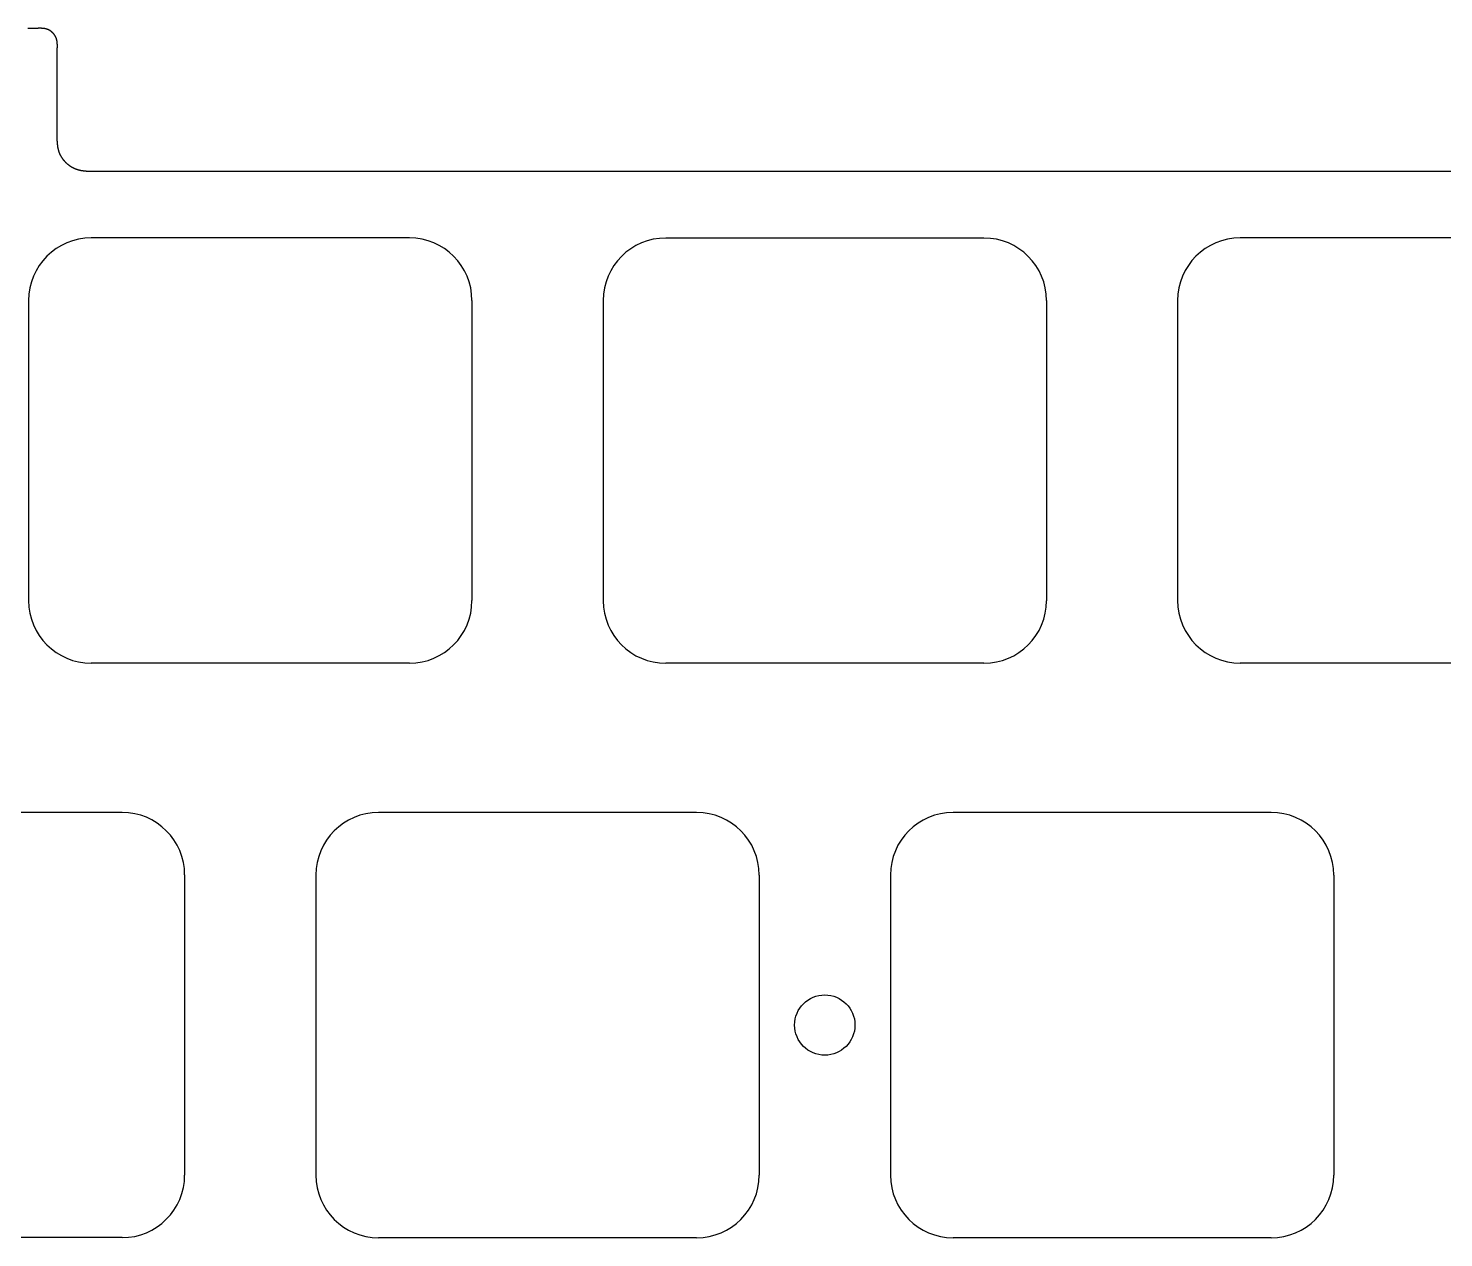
# Model space of a CAD drawing. Header units: millimetres. Extents: x -9 to 276, y -90 to 14.
# Drawn here: x 183.14 to 230.07, y -26.1 to 14 of the extents above; entities that cross this region are included whole.
import ezdxf

# ---------------------------------------------------------------- set-up
doc = ezdxf.new("R2010")
doc.units = ezdxf.units.MM
doc.layers.add('BLACK', color=7, linetype='CONTINUOUS')

msp = doc.modelspace()

# ---------------------------------------------------------------- linework, layer by layer
at = {"layer": 'BLACK', "linetype": 'Continuous'}
for p, q in [((183.158015, 13.993814), (183.131514, 13.994124)), ((183.180294, 13.993553), (183.158015, 13.993814)), ((183.210744, 13.993228), (183.180294, 13.993553)), ((183.235862, 13.993018), (183.210744, 13.993228)), ((183.258074, 13.992899), (183.235862, 13.993018)), ((183.278381, 13.992859), (183.258074, 13.992899)), ((183.297313, 13.992893), (183.278381, 13.992859)), ((183.315189, 13.992998), (183.297313, 13.992893)), ((183.332223, 13.993173), (183.315189, 13.992998)), ((183.348565, 13.993416), (183.332223, 13.993173)), ((183.364323, 13.993725), (183.348565, 13.993416)), ((183.378764, 13.994075), (183.364323, 13.993725)), ((183.393229, 13.994476), (183.378764, 13.994075)), ((183.407711, 13.99491), (183.393229, 13.994476)), ((183.422207, 13.995362), (183.407711, 13.99491)), ((183.43504, 13.995762), (183.422207, 13.995362)), ((183.455894, 13.996383), (183.43504, 13.995762)), ((183.472882, 13.996832), (183.455894, 13.996383)), ((183.487794, 13.997161), (183.472882, 13.996832)), ((183.501344, 13.997391), (183.487794, 13.997161)), ((183.513904, 13.997533), (183.501344, 13.997391)), ((183.525697, 13.997594), (183.513904, 13.997533)), ((183.536871, 13.997577), (183.525697, 13.997594)), ((183.547529, 13.997487), (183.536871, 13.997577)), ((183.557746, 13.997325), (183.547529, 13.997487)), ((183.56758, 13.997094), (183.557746, 13.997325)), ((183.577076, 13.996795), (183.56758, 13.997094)), ((183.58627, 13.996429), (183.577076, 13.996795)), ((183.595193, 13.995996), (183.58627, 13.996429)), ((183.603869, 13.995499), (183.595193, 13.995996)), ((183.612318, 13.994938), (183.603869, 13.995499)), ((183.620559, 13.994313), (183.612318, 13.994938)), ((183.628606, 13.993625), (183.620559, 13.994313)), ((183.636474, 13.992875), (183.628606, 13.993625)), ((183.644173, 13.992063), (183.636474, 13.992875)), ((183.651715, 13.991189), (183.644173, 13.992063)), ((183.659109, 13.990254), (183.651715, 13.991189)), ((183.666362, 13.989257), (183.659109, 13.990254)), ((183.673483, 13.988201), (183.666362, 13.989257)), ((183.680478, 13.987084), (183.673483, 13.988201)), ((183.687353, 13.985907), (183.680478, 13.987084)), ((183.694115, 13.984669), (183.687353, 13.985907)), ((183.700767, 13.983373), (183.694115, 13.984669)), ((183.707316, 13.982016), (183.700767, 13.983373)), ((183.713765, 13.9806), (183.707316, 13.982016)), ((183.720118, 13.979124), (183.713765, 13.9806)), ((183.72638, 13.977589), (183.720118, 13.979124)), ((183.732554, 13.975994), (183.72638, 13.977589)), ((183.738644, 13.97434), (183.732554, 13.975994)), ((183.744651, 13.972627), (183.738644, 13.97434)), ((183.75058, 13.970854), (183.744651, 13.972627)), ((183.756433, 13.969021), (183.75058, 13.970854)), ((183.762213, 13.967128), (183.756433, 13.969021)), ((183.767923, 13.965176), (183.762213, 13.967128)), ((183.773563, 13.963163), (183.767923, 13.965176)), ((183.779138, 13.96109), (183.773563, 13.963163)), ((183.78003, 13.960751), (183.779138, 13.96109)), ((183.782818, 13.959675), (183.78003, 13.960751)), ((183.785601, 13.95858), (183.782818, 13.959675)), ((183.788387, 13.957461), (183.785601, 13.95858)), ((183.791168, 13.956324), (183.788387, 13.957461)), ((183.793952, 13.955163), (183.791168, 13.956324)), ((183.79673, 13.953983), (183.793952, 13.955163)), ((183.799511, 13.95278), (183.79673, 13.953983)), ((183.802285, 13.951559), (183.799511, 13.95278)), ((183.805062, 13.950314), (183.802285, 13.951559)), ((183.807832, 13.94905), (183.805062, 13.950314)), ((183.810604, 13.947763), (183.807832, 13.94905)), ((183.813369, 13.946457), (183.810604, 13.947763)), ((183.816135, 13.945128), (183.813369, 13.946457)), ((183.818895, 13.94378), (183.816135, 13.945128)), ((183.821655, 13.94241), (183.818895, 13.94378)), ((183.824408, 13.941021), (183.821655, 13.94241)), ((183.827162, 13.939609), (183.824408, 13.941021)), ((183.829907, 13.938178), (183.827162, 13.939609)), ((183.832653, 13.936725), (183.829907, 13.938178)), ((183.835391, 13.935253), (183.832653, 13.936725)), ((183.838128, 13.933759), (183.835391, 13.935253)), ((183.840857, 13.932246), (183.838128, 13.933759)), ((183.843585, 13.930711), (183.840857, 13.932246)), ((183.846305, 13.929158), (183.843585, 13.930711)), ((183.849022, 13.927583), (183.846305, 13.929158)), ((183.851731, 13.92599), (183.849022, 13.927583)), ((183.854438, 13.924374), (183.851731, 13.92599)), ((183.857136, 13.922741), (183.854438, 13.924374)), ((183.859831, 13.921086), (183.857136, 13.922741)), ((183.862517, 13.919413), (183.859831, 13.921086)), ((183.865199, 13.917718), (183.862517, 13.919413)), ((183.867872, 13.916006), (183.865199, 13.917718)), ((183.870541, 13.914272), (183.867872, 13.916006)), ((183.873199, 13.912521), (183.870541, 13.914272)), ((183.875854, 13.910749), (183.873199, 13.912521)), ((183.878498, 13.90896), (183.875854, 13.910749)), ((183.881137, 13.90715), (183.878498, 13.90896)), ((183.883766, 13.905323), (183.881137, 13.90715)), ((183.886389, 13.903475), (183.883766, 13.905323)), ((183.889001, 13.90161), (183.886389, 13.903475)), ((183.891607, 13.899726), (183.889001, 13.90161)), ((183.894202, 13.897824), (183.891607, 13.899726)), ((183.89679, 13.895903), (183.894202, 13.897824)), ((183.899367, 13.893965), (183.89679, 13.895903)), ((183.901936, 13.892008), (183.899367, 13.893965)), ((183.904493, 13.890034), (183.901936, 13.892008)), ((183.907043, 13.888041), (183.904493, 13.890034)), ((183.909581, 13.886032), (183.907043, 13.888041)), ((183.912109, 13.884005), (183.909581, 13.886032)), ((183.914626, 13.881961), (183.912109, 13.884005)), ((183.917134, 13.8799), (183.914626, 13.881961)), ((183.919629, 13.877822), (183.917134, 13.8799)), ((183.922114, 13.875727), (183.919629, 13.877822)), ((183.924586, 13.873616), (183.922114, 13.875727)), ((183.927048, 13.871488), (183.924586, 13.873616)), ((183.929497, 13.869345), (183.927048, 13.871488)), ((183.931935, 13.867185), (183.929497, 13.869345)), ((183.93436, 13.865009), (183.931935, 13.867185)), ((183.936773, 13.862818), (183.93436, 13.865009)), ((183.939172, 13.860611), (183.936773, 13.862818)), ((183.941559, 13.858389), (183.939172, 13.860611)), ((183.943933, 13.856152), (183.941559, 13.858389)), ((183.946293, 13.8539), (183.943933, 13.856152)), ((183.94864, 13.851633), (183.946293, 13.8539)), ((183.950973, 13.849352), (183.94864, 13.851633)), ((183.953292, 13.847057), (183.950973, 13.849352)), ((183.957887, 13.842423), (183.953292, 13.847057)), ((183.962425, 13.837735), (183.957887, 13.842423)), ((183.966902, 13.832994), (183.962425, 13.837735)), ((183.971318, 13.828201), (183.966902, 13.832994)), ((183.975672, 13.823358), (183.971318, 13.828201)), ((183.979961, 13.818467), (183.975672, 13.823358)), ((183.984185, 13.81353), (183.979961, 13.818467)), ((183.988341, 13.808548), (183.984185, 13.81353)), ((183.99243, 13.803523), (183.988341, 13.808548)), ((183.996449, 13.798457), (183.99243, 13.803523)), ((184.000398, 13.793352), (183.996449, 13.798457)), ((184.004275, 13.788209), (184.000398, 13.793352)), ((184.008079, 13.78303), (184.004275, 13.788209)), ((184.011809, 13.777816), (184.008079, 13.78303)), ((184.015465, 13.772571), (184.011809, 13.777816)), ((184.019044, 13.767294), (184.015465, 13.772571)), ((184.022547, 13.761989), (184.019044, 13.767294)), ((184.025972, 13.756657), (184.022547, 13.761989)), ((184.029319, 13.751299), (184.025972, 13.756657)), ((184.032587, 13.745917), (184.029319, 13.751299)), ((184.035775, 13.740513), (184.032587, 13.745917)), ((184.038883, 13.735089), (184.035775, 13.740513)), ((184.04191, 13.729646), (184.038883, 13.735089)), ((184.044855, 13.724185), (184.04191, 13.729646)), ((184.047718, 13.718709), (184.044855, 13.724185)), ((184.050499, 13.713218), (184.047718, 13.718709)), ((184.053197, 13.707715), (184.050499, 13.713218)), ((184.055813, 13.702201), (184.053197, 13.707715)), ((184.058344, 13.696677), (184.055813, 13.702201)), ((184.060792, 13.691144), (184.058344, 13.696677)), ((184.063156, 13.685604), (184.060792, 13.691144)), ((184.065436, 13.680059), (184.063156, 13.685604)), ((184.067632, 13.674509), (184.065436, 13.680059)), ((184.069676, 13.669139), (184.067632, 13.674509)), ((184.071649, 13.663749), (184.069676, 13.669139)), ((184.073552, 13.658339), (184.071649, 13.663749)), ((184.075388, 13.652908), (184.073552, 13.658339)), ((184.077156, 13.647459), (184.075388, 13.652908)), ((184.078858, 13.64199), (184.077156, 13.647459)), ((184.080496, 13.636502), (184.078858, 13.64199)), ((184.082069, 13.630996), (184.080496, 13.636502)), ((184.08358, 13.625472), (184.082069, 13.630996)), ((184.08503, 13.61993), (184.08358, 13.625472)), ((184.086419, 13.61437), (184.08503, 13.61993)), ((184.087749, 13.608794), (184.086419, 13.61437)), ((184.089021, 13.6032), (184.087749, 13.608794)), ((184.090235, 13.597591), (184.089021, 13.6032)), ((184.091394, 13.591965), (184.090235, 13.597591)), ((184.092498, 13.586324), (184.091394, 13.591965)), ((184.093548, 13.580668), (184.092498, 13.586324)), ((184.094546, 13.574996), (184.093548, 13.580668)), ((184.095492, 13.56931), (184.094546, 13.574996)), ((184.096388, 13.563609), (184.095492, 13.56931)), ((184.097234, 13.557895), (184.096388, 13.563609)), ((184.098033, 13.552167), (184.097234, 13.557895)), ((184.098785, 13.546426), (184.098033, 13.552167)), ((184.09949, 13.540671), (184.098785, 13.546426)), ((184.099367, 13.131871), (184.099507, 13.15288)), ((184.100151, 13.534905), (184.09949, 13.540671)), ((184.099507, 13.15288), (184.099721, 13.173923)), ((184.099721, 13.173923), (184.099859, 13.184459)), ((184.099859, 13.184459), (184.100017, 13.195004)), ((184.100017, 13.195004), (184.100197, 13.205559)), ((184.100769, 13.529126), (184.100151, 13.534905)), ((184.100197, 13.205559), (184.100401, 13.216125)), ((184.100401, 13.216125), (184.100628, 13.226701)), ((184.100628, 13.226701), (184.100879, 13.237289)), ((184.101344, 13.523335), (184.100769, 13.529126)), ((184.100879, 13.237289), (184.101156, 13.247889)), ((184.101156, 13.247889), (184.101459, 13.258501)), ((184.101877, 13.517533), (184.101344, 13.523335)), ((184.101459, 13.258501), (184.102042, 13.276897)), ((184.102371, 13.511719), (184.101877, 13.517533)), ((184.102042, 13.276897), (184.102975, 13.303904)), ((184.102825, 13.505895), (184.102371, 13.511719)), ((184.103241, 13.50006), (184.102825, 13.505895)), ((184.102975, 13.303904), (184.103805, 13.327853)), ((184.10362, 13.494215), (184.103241, 13.50006)), ((184.103964, 13.48836), (184.10362, 13.494215)), ((184.103805, 13.327853), (184.104198, 13.339828)), ((184.104272, 13.482496), (184.103964, 13.48836)), ((184.104198, 13.339828), (184.104564, 13.3518)), ((184.104548, 13.476623), (184.104272, 13.482496)), ((184.104791, 13.470741), (184.104548, 13.476623)), ((184.104564, 13.3518), (184.104895, 13.363766)), ((184.105002, 13.464851), (184.104791, 13.470741)), ((184.104895, 13.363766), (184.105181, 13.375724)), ((184.105184, 13.458952), (184.105002, 13.464851)), ((184.105181, 13.375724), (184.105414, 13.38767)), ((184.105336, 13.453046), (184.105184, 13.458952)), ((184.10546, 13.447133), (184.105336, 13.453046)), ((184.105414, 13.38767), (184.105584, 13.399602)), ((184.105558, 13.441212), (184.10546, 13.447133)), ((184.10563, 13.435285), (184.105558, 13.441212)), ((184.105584, 13.399602), (184.105683, 13.411517)), ((184.105677, 13.429352), (184.10563, 13.435285)), ((184.105701, 13.423412), (184.105677, 13.429352)), ((184.105683, 13.411517), (184.105702, 13.417467)), ((184.105702, 13.417467), (184.105701, 13.423412)), ((184.099284, 13.089944), (184.099295, 13.110893)), ((184.099327, 13.069019), (184.099284, 13.089944)), ((184.099295, 13.110893), (184.099367, 13.131871)), ((184.099417, 13.048116), (184.099327, 13.069019)), ((184.099548, 13.027231), (184.099417, 13.048116)), ((184.099713, 13.006362), (184.099548, 13.027231)), ((184.099905, 12.985505), (184.099713, 13.006362)), ((184.100117, 12.964657), (184.099905, 12.985505)), ((184.100575, 12.922977), (184.100117, 12.964657)), ((184.101125, 12.87253), (184.100575, 12.922977)), ((184.101458, 12.837246), (184.101125, 12.87253)), ((184.101641, 12.813554), (184.101458, 12.837246)), ((184.10179, 12.789846), (184.101641, 12.813554)), ((184.101908, 12.766123), (184.10179, 12.789846)), ((184.101997, 12.742387), (184.101908, 12.766123)), ((184.102059, 12.718638), (184.101997, 12.742387)), ((184.102096, 12.694878), (184.102059, 12.718638)), ((184.102111, 12.671109), (184.102096, 12.694878)), ((184.102105, 12.64733), (184.102111, 12.671109)), ((184.101457, 11.573482), (184.101458, 12.415991)), ((184.101458, 12.415991), (184.101605, 12.456918)), ((184.101605, 12.456918), (184.101775, 12.504535)), ((184.101775, 12.504535), (184.101927, 12.552149)), ((184.101927, 12.552149), (184.102043, 12.59975)), ((184.102043, 12.59975), (184.102105, 12.64733)), ((184.10179, 11.498512), (184.101457, 11.573482)), ((184.102155, 11.423528), (184.10179, 11.498512)), ((184.102425, 11.368446), (184.102155, 11.423528)), ((184.102821, 11.281356), (184.102425, 11.368446)), ((184.103087, 11.210256), (184.102821, 11.281356)), ((184.101925, 10.77028), (184.102329, 10.810773)), ((184.102329, 10.810773), (184.102668, 10.852604)), ((184.102668, 10.852604), (184.10294, 10.895959)), ((184.10294, 10.895959), (184.103145, 10.94108)), ((184.103256, 11.147744), (184.103087, 11.210256)), ((184.103145, 10.94108), (184.103282, 10.988284)), ((184.103341, 11.090842), (184.103256, 11.147744)), ((184.103282, 10.988284), (184.103348, 11.038)), ((184.103348, 11.038), (184.103341, 11.090842)), ((184.098714, 10.480211), (184.098764, 10.503274)), ((184.098741, 10.45837), (184.098714, 10.480211)), ((184.09884, 10.437527), (184.098741, 10.45837)), ((184.098764, 10.503274), (184.098894, 10.52789)), ((184.099011, 10.417519), (184.09884, 10.437527)), ((184.098894, 10.52789), (184.099112, 10.554578)), ((184.099252, 10.398224), (184.099011, 10.417519)), ((184.099112, 10.554578), (184.099429, 10.584247)), ((184.09956, 10.379547), (184.099252, 10.398224)), ((184.099429, 10.584247), (184.099871, 10.618811)), ((184.099937, 10.361414), (184.09956, 10.379547)), ((184.099871, 10.618811), (184.100559, 10.666992)), ((184.10038, 10.343764), (184.099937, 10.361414)), ((184.100889, 10.326546), (184.10038, 10.343764)), ((184.100559, 10.666992), (184.101021, 10.69898)), ((184.101464, 10.309718), (184.100889, 10.326546)), ((184.101021, 10.69898), (184.101456, 10.730972)), ((184.101456, 10.730972), (184.101925, 10.77028)), ((184.101871, 10.299027), (184.101464, 10.309718)), ((184.102522, 10.283538), (184.101871, 10.299027)), ((184.103222, 10.268683), (184.102522, 10.283538)), ((184.103972, 10.254376), (184.103222, 10.268683)), ((184.104773, 10.240548), (184.103972, 10.254376)), ((184.105626, 10.227145), (184.104773, 10.240548)), ((184.106531, 10.214124), (184.105626, 10.227145)), ((184.107489, 10.20145), (184.106531, 10.214124)), ((184.1085, 10.189091), (184.107489, 10.20145)), ((184.109566, 10.177022), (184.1085, 10.189091)), ((184.110685, 10.165222), (184.109566, 10.177022)), ((184.111859, 10.153672), (184.110685, 10.165222)), ((184.113087, 10.142355), (184.111859, 10.153672)), ((184.114369, 10.131256), (184.113087, 10.142355)), ((184.115706, 10.120363), (184.114369, 10.131256)), ((184.117098, 10.109665), (184.115706, 10.120363)), ((184.118545, 10.09915), (184.117098, 10.109665)), ((184.120046, 10.08881), (184.118545, 10.09915)), ((184.121603, 10.078637), (184.120046, 10.08881)), ((184.123214, 10.068622), (184.121603, 10.078637)), ((184.12488, 10.058759), (184.123214, 10.068622)), ((184.126602, 10.049042), (184.12488, 10.058759)), ((184.128378, 10.039464), (184.126602, 10.049042)), ((184.130209, 10.030019), (184.128378, 10.039464)), ((184.132096, 10.020704), (184.130209, 10.030019)), ((184.134037, 10.011513), (184.132096, 10.020704)), ((184.136034, 10.002442), (184.134037, 10.011513)), ((184.138085, 9.993487), (184.136034, 10.002442)), ((184.140192, 9.984644), (184.138085, 9.993487)), ((184.142354, 9.975909), (184.140192, 9.984644)), ((184.144571, 9.967279), (184.142354, 9.975909)), ((184.146844, 9.958751), (184.144571, 9.967279)), ((184.149171, 9.950322), (184.146844, 9.958751)), ((184.151554, 9.941989), (184.149171, 9.950322)), ((184.153993, 9.93375), (184.151554, 9.941989)), ((184.156487, 9.925601), (184.153993, 9.93375)), ((184.159037, 9.917541), (184.156487, 9.925601)), ((184.161642, 9.909567), (184.159037, 9.917541)), ((184.164303, 9.901676), (184.161642, 9.909567)), ((184.16702, 9.893868), (184.164303, 9.901676)), ((184.169219, 9.887719), (184.16702, 9.893868)), ((184.170642, 9.883817), (184.169219, 9.887719)), ((184.172084, 9.879921), (184.170642, 9.883817)), ((184.173549, 9.876023), (184.172084, 9.879921)), ((184.175032, 9.872131), (184.173549, 9.876023)), ((184.176538, 9.868237), (184.175032, 9.872131)), ((184.178063, 9.864349), (184.176538, 9.868237)), ((184.17961, 9.86046), (184.178063, 9.864349)), ((184.181176, 9.856576), (184.17961, 9.86046)), ((184.182765, 9.852692), (184.181176, 9.856576)), ((184.184372, 9.848813), (184.182765, 9.852692)), ((184.186002, 9.844934), (184.184372, 9.848813)), ((184.18765, 9.841061), (184.186002, 9.844934)), ((184.189321, 9.837188), (184.18765, 9.841061)), ((184.19101, 9.833321), (184.189321, 9.837188)), ((184.192722, 9.829454), (184.19101, 9.833321)), ((184.194453, 9.825593), (184.192722, 9.829454)), ((184.196205, 9.821733), (184.194453, 9.825593)), ((184.197977, 9.817879), (184.196205, 9.821733)), ((184.19977, 9.814026), (184.197977, 9.817879)), ((184.201582, 9.81018), (184.19977, 9.814026)), ((184.203417, 9.806334), (184.201582, 9.81018)), ((184.205269, 9.802496), (184.203417, 9.806334)), ((184.207144, 9.798658), (184.205269, 9.802496)), ((184.209037, 9.794828), (184.207144, 9.798658)), ((184.210953, 9.790999), (184.209037, 9.794828)), ((184.212886, 9.787179), (184.210953, 9.790999)), ((184.214842, 9.783359), (184.212886, 9.787179)), ((184.216816, 9.779547), (184.214842, 9.783359)), ((184.218811, 9.775737), (184.216816, 9.779547)), ((184.220825, 9.771936), (184.218811, 9.775737)), ((184.222861, 9.768136), (184.220825, 9.771936)), ((184.224914, 9.764345), (184.222861, 9.768136)), ((184.22699, 9.760555), (184.224914, 9.764345)), ((184.229083, 9.756775), (184.22699, 9.760555)), ((184.231198, 9.752997), (184.229083, 9.756775)), ((184.233331, 9.749228), (184.231198, 9.752997)), ((184.235485, 9.745463), (184.233331, 9.749228)), ((184.237657, 9.741706), (184.235485, 9.745463)), ((184.239851, 9.737952), (184.237657, 9.741706)), ((184.242062, 9.734208), (184.239851, 9.737952)), ((184.244294, 9.730467), (184.242062, 9.734208)), ((184.246544, 9.726736), (184.244294, 9.730467)), ((184.248815, 9.723008), (184.246544, 9.726736)), ((184.251104, 9.719291), (184.248815, 9.723008)), ((184.253414, 9.715577), (184.251104, 9.719291)), ((184.25574, 9.711874), (184.253414, 9.715577)), ((184.258088, 9.708175), (184.25574, 9.711874)), ((184.260453, 9.704487), (184.258088, 9.708175)), ((184.262839, 9.700803), (184.260453, 9.704487)), ((184.265242, 9.69713), (184.262839, 9.700803)), ((184.267665, 9.693462), (184.265242, 9.69713)), ((184.270105, 9.689804), (184.267665, 9.693462)), ((184.272566, 9.686152), (184.270105, 9.689804)), ((184.275043, 9.682511), (184.272566, 9.686152)), ((184.277541, 9.678876), (184.275043, 9.682511)), ((184.280055, 9.675252), (184.277541, 9.678876)), ((184.282589, 9.671635), (184.280055, 9.675252)), ((184.28514, 9.668028), (184.282589, 9.671635)), ((184.287711, 9.664428), (184.28514, 9.668028)), ((184.290298, 9.66084), (184.287711, 9.664428)), ((184.292905, 9.657259), (184.290298, 9.66084)), ((184.295528, 9.653689), (184.292905, 9.657259)), ((184.298171, 9.650127), (184.295528, 9.653689)), ((184.300829, 9.646577), (184.298171, 9.650127)), ((184.303507, 9.643034), (184.300829, 9.646577)), ((184.306201, 9.639504), (184.303507, 9.643034)), ((184.308913, 9.635982), (184.306201, 9.639504)), ((184.311642, 9.632471), (184.308913, 9.635982)), ((184.314389, 9.62897), (184.311642, 9.632471)), ((184.317152, 9.625481), (184.314389, 9.62897)), ((184.319934, 9.622001), (184.317152, 9.625481)), ((184.322731, 9.618533), (184.319934, 9.622001)), ((184.325546, 9.615075), (184.322731, 9.618533)), ((184.328377, 9.611629), (184.325546, 9.615075)), ((184.331225, 9.608194), (184.328377, 9.611629)), ((184.334089, 9.60477), (184.331225, 9.608194)), ((184.33697, 9.601358), (184.334089, 9.60477)), ((184.339867, 9.597958), (184.33697, 9.601358)), ((184.342781, 9.594569), (184.339867, 9.597958)), ((184.34571, 9.591193), (184.342781, 9.594569)), ((184.348656, 9.587828), (184.34571, 9.591193)), ((184.351617, 9.584477), (184.348656, 9.587828)), ((184.354594, 9.581137), (184.351617, 9.584477)), ((184.357586, 9.57781), (184.354594, 9.581137)), ((184.360595, 9.574495), (184.357586, 9.57781)), ((184.363618, 9.571194), (184.360595, 9.574495)), ((184.366657, 9.567905), (184.363618, 9.571194)), ((184.369711, 9.564629), (184.366657, 9.567905)), ((184.37278, 9.561367), (184.369711, 9.564629)), ((184.375864, 9.558118), (184.37278, 9.561367)), ((184.378963, 9.554882), (184.375864, 9.558118)), ((184.382077, 9.55166), (184.378963, 9.554882)), ((184.385205, 9.548451), (184.382077, 9.55166)), ((184.388347, 9.545257), (184.385205, 9.548451)), ((184.391504, 9.542077), (184.388347, 9.545257)), ((184.394675, 9.53891), (184.391504, 9.542077)), ((184.401058, 9.53262), (184.394675, 9.53891)), ((184.407497, 9.526388), (184.401058, 9.53262)), ((184.41399, 9.520216), (184.407497, 9.526388)), ((184.420536, 9.514103), (184.41399, 9.520216)), ((184.427134, 9.508051), (184.420536, 9.514103)), ((184.433783, 9.502061), (184.427134, 9.508051)), ((184.440481, 9.496133), (184.433783, 9.502061)), ((184.447228, 9.49027), (184.440481, 9.496133)), ((184.454023, 9.48447), (184.447228, 9.49027)), ((184.460864, 9.478737), (184.454023, 9.48447)), ((184.46775, 9.47307), (184.460864, 9.478737)), ((184.474681, 9.467469), (184.46775, 9.47307)), ((184.481654, 9.461937), (184.474681, 9.467469)), ((184.48867, 9.456474), (184.481654, 9.461937)), ((184.495726, 9.45108), (184.48867, 9.456474)), ((184.502822, 9.445756), (184.495726, 9.45108)), ((184.509956, 9.440503), (184.502822, 9.445756)), ((184.517128, 9.435322), (184.509956, 9.440503)), ((184.524336, 9.430213), (184.517128, 9.435322)), ((184.531579, 9.425177), (184.524336, 9.430213)), ((184.538856, 9.420215), (184.531579, 9.425177)), ((184.546165, 9.415327), (184.538856, 9.420215)), ((184.553507, 9.410514), (184.546165, 9.415327)), ((184.560879, 9.405777), (184.553507, 9.410514)), ((184.568281, 9.401115), (184.560879, 9.405777)), ((184.57571, 9.39653), (184.568281, 9.401115)), ((184.583168, 9.392021), (184.57571, 9.39653)), ((184.590651, 9.387591), (184.583168, 9.392021)), ((184.598159, 9.383238), (184.590651, 9.387591)), ((184.605691, 9.378963), (184.598159, 9.383238)), ((184.613247, 9.374767), (184.605691, 9.378963)), ((184.620824, 9.37065), (184.613247, 9.374767)), ((184.628422, 9.366613), (184.620824, 9.37065)), ((184.636039, 9.362656), (184.628422, 9.366613)), ((184.643676, 9.358778), (184.636039, 9.362656)), ((184.65133, 9.354981), (184.643676, 9.358778)), ((184.659001, 9.351265), (184.65133, 9.354981)), ((184.666687, 9.34763), (184.659001, 9.351265)), ((184.674389, 9.344076), (184.666687, 9.34763)), ((184.682104, 9.340603), (184.674389, 9.344076)), ((184.689832, 9.337212), (184.682104, 9.340603)), ((184.697573, 9.333903), (184.689832, 9.337212)), ((184.705324, 9.330676), (184.697573, 9.333903)), ((184.713085, 9.327531), (184.705324, 9.330676)), ((184.720856, 9.324468), (184.713085, 9.327531)), ((184.728635, 9.321488), (184.720856, 9.324468)), ((184.736421, 9.31859), (184.728635, 9.321488)), ((184.744215, 9.315775), (184.736421, 9.31859)), ((184.752014, 9.313042), (184.744215, 9.315775)), ((184.757217, 9.311266), (184.752014, 9.313042)), ((184.761184, 9.309937), (184.757217, 9.311266)), ((184.765155, 9.308627), (184.761184, 9.309937)), ((184.769165, 9.307326), (184.765155, 9.308627)), ((184.77318, 9.306045), (184.769165, 9.307326)), ((184.777234, 9.304772), (184.77318, 9.306045)), ((184.781294, 9.303519), (184.777234, 9.304772)), ((184.785394, 9.302274), (184.781294, 9.303519)), ((184.7895, 9.301049), (184.785394, 9.302274)), ((184.793648, 9.299832), (184.7895, 9.301049)), ((184.797801, 9.298635), (184.793648, 9.299832)), ((184.801997, 9.297447), (184.797801, 9.298635)), ((184.806199, 9.296278), (184.801997, 9.297447)), ((184.810446, 9.295117), (184.806199, 9.296278)), ((184.814698, 9.293976), (184.810446, 9.295117)), ((184.818997, 9.292843), (184.814698, 9.293976)), ((184.823301, 9.29173), (184.818997, 9.292843)), ((184.827654, 9.290626), (184.823301, 9.29173)), ((184.832012, 9.28954), (184.827654, 9.290626)), ((184.83642, 9.288464), (184.832012, 9.28954)), ((184.840834, 9.287406), (184.83642, 9.288464)), ((184.8453, 9.286357), (184.840834, 9.287406)), ((184.849771, 9.285328), (184.8453, 9.286357)), ((184.854297, 9.284307), (184.849771, 9.285328)), ((184.858829, 9.283305), (184.854297, 9.284307)), ((184.863416, 9.282312), (184.858829, 9.283305)), ((184.86801, 9.281338), (184.863416, 9.282312)), ((184.872662, 9.280373), (184.86801, 9.281338)), ((184.87732, 9.279427), (184.872662, 9.280373)), ((184.88204, 9.278489), (184.87732, 9.279427)), ((184.886765, 9.277571), (184.88204, 9.278489)), ((184.891555, 9.276661), (184.886765, 9.277571)), ((184.89635, 9.275771), (184.891555, 9.276661)), ((184.901214, 9.274888), (184.89635, 9.275771)), ((184.906082, 9.274026), (184.901214, 9.274888)), ((184.911022, 9.273171), (184.906082, 9.274026)), ((184.915967, 9.272336), (184.911022, 9.273171)), ((184.920987, 9.27151), (184.915967, 9.272336)), ((184.926013, 9.270703), (184.920987, 9.27151)), ((184.931118, 9.269903), (184.926013, 9.270703)), ((184.936227, 9.269124), (184.931118, 9.269903)), ((184.941421, 9.268353), (184.936227, 9.269124)), ((184.94662, 9.267601), (184.941421, 9.268353)), ((184.951907, 9.266857), (184.94662, 9.267601)), ((184.9572, 9.266133), (184.951907, 9.266857)), ((184.962587, 9.265417), (184.9572, 9.266133)), ((184.967979, 9.264721), (184.962587, 9.265417)), ((184.973472, 9.264032), (184.967979, 9.264721)), ((184.978969, 9.263363), (184.973472, 9.264032)), ((184.984575, 9.262702), (184.978969, 9.263363)), ((184.990185, 9.262061), (184.984575, 9.262702)), ((184.995911, 9.261427), (184.990185, 9.262061)), ((185.001642, 9.260814), (184.995911, 9.261427)), ((185.007497, 9.260207), (185.001642, 9.260814)), ((185.013357, 9.259621), (185.007497, 9.260207)), ((185.019353, 9.259042), (185.013357, 9.259621)), ((185.025353, 9.258483), (185.019353, 9.259042)), ((185.031501, 9.257932), (185.025353, 9.258483)), ((185.037653, 9.2574), (185.031501, 9.257932)), ((185.043968, 9.256875), (185.037653, 9.2574)), ((185.050286, 9.256371), (185.043968, 9.256875)), ((185.056785, 9.255873), (185.050286, 9.256371)), ((185.063287, 9.255395), (185.056785, 9.255873)), ((185.069989, 9.254924), (185.063287, 9.255395)), ((185.076695, 9.254473), (185.069989, 9.254924)), ((185.083627, 9.254028), (185.076695, 9.254473)), ((185.090563, 9.253603), (185.083627, 9.254028)), ((185.097757, 9.253184), (185.090563, 9.253603)), ((185.104954, 9.252785), (185.097757, 9.253184)), ((185.112452, 9.252391), (185.104954, 9.252785)), ((185.119952, 9.252018), (185.112452, 9.252391)), ((185.127809, 9.251648), (185.119952, 9.252018)), ((185.135667, 9.2513), (185.127809, 9.251648)), ((185.14396, 9.250953), (185.135667, 9.2513)), ((185.152255, 9.250628), (185.14396, 9.250953)), ((185.161098, 9.250303), (185.152255, 9.250628)), ((185.169943, 9.25), (185.161098, 9.250303)), ((185.181245, 9.249642), (185.169943, 9.25)), ((185.192548, 9.249315), (185.181245, 9.249642)), ((185.203851, 9.249019), (185.192548, 9.249315)), ((185.215154, 9.248752), (185.203851, 9.249019)), ((185.226457, 9.248514), (185.215154, 9.248752)), ((185.23776, 9.248304), (185.226457, 9.248514)), ((185.249064, 9.24812), (185.23776, 9.248304)), ((185.260368, 9.247962), (185.249064, 9.24812)), ((185.271671, 9.247828), (185.260368, 9.247962)), ((185.282975, 9.247718), (185.271671, 9.247828)), ((185.29428, 9.24763), (185.282975, 9.247718)), ((185.305584, 9.247563), (185.29428, 9.24763)), ((185.328193, 9.247491), (185.305584, 9.247563)), ((185.350802, 9.247492), (185.328193, 9.247491)), ((185.373412, 9.247558), (185.350802, 9.247492)), ((185.396023, 9.247682), (185.373412, 9.247558)), ((185.418633, 9.247854), (185.396023, 9.247682)), ((185.441244, 9.248068), (185.418633, 9.247854)), ((185.463855, 9.248314), (185.441244, 9.248068)), ((185.486467, 9.248584), (185.463855, 9.248314)), ((185.531689, 9.249166), (185.486467, 9.248584)), ((185.55658, 9.24949), (185.531689, 9.249166)), ((185.597927, 9.25), (185.55658, 9.24949)), ((185.61903, 9.250234), (185.597927, 9.25)), ((185.640133, 9.250447), (185.61903, 9.250234)), ((185.682338, 9.250816), (185.640133, 9.250447)), ((185.724543, 9.251112), (185.682338, 9.250816)), ((185.766747, 9.251341), (185.724543, 9.251112)), ((185.808951, 9.251507), (185.766747, 9.251341)), ((185.851155, 9.251615), (185.808951, 9.251507)), ((185.893358, 9.251672), (185.851155, 9.251615)), ((185.935561, 9.251682), (185.893358, 9.251672)), ((185.977764, 9.25165), (185.935561, 9.251682)), ((186.019966, 9.251581), (185.977764, 9.25165)), ((186.062169, 9.251482), (186.019966, 9.251581)), ((186.104371, 9.251356), (186.062169, 9.251482)), ((186.188775, 9.251047), (186.104371, 9.251356)), ((186.273178, 9.250697), (186.188775, 9.251047)), ((186.373964, 9.250282), (186.273178, 9.250697)), ((186.453894, 9.25), (186.373964, 9.250282)), ((186.49627, 9.24988), (186.453894, 9.25)), ((186.538646, 9.24978), (186.49627, 9.24988)), ((186.623399, 9.249639), (186.538646, 9.24978)), ((186.708152, 9.249565), (186.623399, 9.249639)), ((186.792905, 9.249548), (186.708152, 9.249565)), ((186.877659, 9.249575), (186.792905, 9.249548)), ((186.962413, 9.249636), (186.877659, 9.249575)), ((187.131922, 9.249814), (186.962413, 9.249636)), ((187.309861, 9.25), (187.131922, 9.249814)), ((187.400501, 9.250064), (187.309861, 9.25)), ((187.491141, 9.250105), (187.400501, 9.250064)), ((187.672421, 9.250129), (187.491141, 9.250105)), ((187.8537, 9.250099), (187.672421, 9.250129)), ((188.03498, 9.250042), (187.8537, 9.250099)), ((188.165828, 9.25), (188.03498, 9.250042)), ((188.502922, 9.249931), (188.165828, 9.25)), ((188.840017, 9.249914), (188.502922, 9.249931)), ((189.177111, 9.249931), (188.840017, 9.249914)), ((189.514206, 9.249964), (189.177111, 9.249931)), ((189.877762, 9.25), (189.514206, 9.249964)), ((191.589697, 9.25), (189.877762, 9.25)), ((192.921201, 9.249997), (191.589697, 9.25)), ((193.301631, 9.25), (192.921201, 9.249997)), ((194.728242, 9.250001), (193.301631, 9.25)), ((195.013565, 9.25), (194.728242, 9.250001)), ((198.437433, 9.25), (195.013565, 9.25)), ((198.437434, 9.25), (198.437433, 9.25)), ((201.861302, 9.25), (198.437434, 9.25)), ((205.285171, 9.25), (201.861302, 9.25)), ((213.713155, 9.249999), (205.285171, 9.25)), ((232.676119, 9.250001), (213.713155, 9.249999)), ((195.7779, 7.0459), (185.227899, 7.0459)), ((214.82935, 7.04385), (204.279349, 7.04385)), ((233.87645, 7.04795), (223.326449, 7.04795)), ((183.1529, 4.9709), (183.1529, -4.979101)), ((197.8529, 4.9709), (197.8529, -4.9791)), ((202.20435, 4.96885), (202.20435, -4.981151)), ((216.90435, 4.96885), (216.90435, -4.98115)), ((221.25145, 4.97295), (221.25145, -4.977051)), ((195.7779, -7.0541), (185.2279, -7.0541)), ((214.82935, -7.05615), (204.27935, -7.05615)), ((233.87645, -7.05205), (223.32645, -7.05205)), ((186.25145, -12.00205), (175.701449, -12.00205)), ((205.3029, -12.0041), (194.752899, -12.0041)), ((224.3529, -12.0041), (213.802899, -12.0041)), ((188.32645, -14.07705), (188.32645, -24.02705)), ((192.6779, -14.0791), (192.6779, -24.029101)), ((207.3779, -14.0791), (207.3779, -24.0291)), ((211.7279, -14.0791), (211.7279, -24.029101)), ((226.4279, -14.0791), (226.4279, -24.0291)), ((186.25145, -26.10205), (175.70145, -26.10205)), ((205.3029, -26.1041), (194.7529, -26.1041)), ((224.3529, -26.1041), (213.8029, -26.1041))]:
    msp.add_line(p, q, dxfattribs=at)
at = {"layer": 'BLACK'}
msp.add_circle((209.55145, -19.05205), 1, dxfattribs=at)
for centre, radius, start, end in [((185.227904, 4.970896), 2.075004, 90.0001381, 179.9998896), ((195.7779, 4.9709), 2.075, 0, 90), ((204.279354, 4.968846), 2.075004, 90.0001381, 179.9998896), ((214.82935, 4.96885), 2.075, 0, 90), ((223.326454, 4.972946), 2.075004, 90.0001381, 179.9998896), ((185.227902, -4.979098), 2.075002, 180.0000828, 269.9999448), ((195.7779, -4.9791), 2.075, 270, 0), ((204.279352, -4.981148), 2.075002, 180.0000828, 269.9999448), ((214.82935, -4.98115), 2.075, 270, 0), ((223.326452, -4.977048), 2.075002, 180.0000828, 269.9999448), ((186.25145, -14.07705), 2.075, 0, 90), ((194.752904, -14.079104), 2.075004, 90.0001381, 179.9998896), ((205.3029, -14.0791), 2.075, 0, 90), ((213.802904, -14.079104), 2.075004, 90.0001381, 179.9998896), ((224.3529, -14.0791), 2.075, 0, 90), ((186.25145, -24.02705), 2.075, 270, 0), ((194.752902, -24.029098), 2.075002, 180.0000828, 269.9999448), ((205.3029, -24.0291), 2.075, 270, 0), ((213.802902, -24.029098), 2.075002, 180.0000828, 269.9999448), ((224.3529, -24.0291), 2.075, 270, 0)]:
    msp.add_arc(centre, radius, start, end, dxfattribs=at)

doc.saveas('drawing.dxf')
